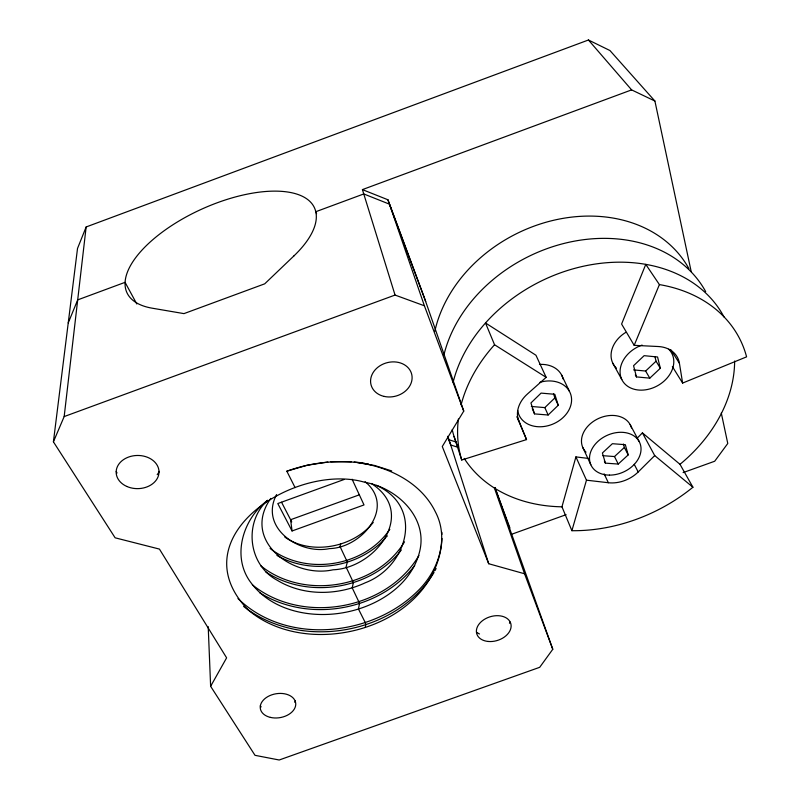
<?xml version="1.0" encoding="UTF-8"?>
<svg xmlns="http://www.w3.org/2000/svg" width="800" height="800" viewBox="0 0 800 800"><rect width="100%" height="100%" fill="white"/><g stroke="black" fill="none" stroke-linecap="round" stroke-linejoin="round"><path stroke-width="1.2" d="M442 538.49C437.2 626.34 310.35 662.83 248.16 609.91C178.11 537.27 296.07 461.71 365.14 482.39C396.55 487.79 427.88 516.98 419.75 551.07C411.6 585.36 377.27 606.48 344.47 612.49C311.52 618.66 272.45 611.19 251.3 583.17C231 557.12 242.81 518.76 267.67 500.25M494.97 487.48L552.78 649.27L539.7 667.31L279.2 760L255.01 755.32L210.63 686.31L226.62 657.84L159.44 549.09L115.13 537.81L53.41 441.83L64.17 416.57L86.15 226.96L588.45 40L609.94 50.53L654.9 101.03L691.2 271.65M53.41 441.83L77.52 248.44L86.15 226.96M365.34 627.13L365.78 624.41L365.21 622.47L358.45 609.01L359.54 603.3L352.21 587.84L353.39 582.52L346.07 566.99L347.34 562.05L340.01 546.46L340.76 543.93C353.31 540.04 365.04 532.81 373.23 522.44M637.35 437.98L642.41 432.88L680 464.32L692.92 487.23A152.04 116.72 -25.7 0 1 571.89 530.7L561.96 506.81L575.91 456.9L588.98 458.5M571.89 530.7L586.47 480.18L575.91 456.9M68.23 322.93L77.7 299.88L125.07 282.34L136.81 303.99M634.18 345.34L659.4 284.59L645.77 264.37L621.6 324.05L634.18 345.34L658.18 346.52A31.01 23.85 -28.7 0 1 679.43 363.31L682.62 383.07L746.59 356.85A152.04 116.72 -25.7 0 0 659.4 284.59M276.58 494.56C258.99 527.77 299.41 555 329.5 548.6C361.2 548 396.32 507.67 365.11 481.66M435.09 570.51L436.09 568.52M418.92 555.55C386.35 610.39 301.72 624.93 252.34 584.78M434.03 572.49C396.32 634.54 300.48 651.36 243.61 606.4M404.52 541.86C375.75 588.84 303.04 600.14 260.58 565.6M463.75 411.1L424.39 305.79L395.05 295.06L362.42 189.61L387.94 199.78L424.03 296.79L463.75 411.1L442.28 446.51L488.7 563.73L524.56 573.77L552.78 649.27M389.81 529.32C364.53 566.81 305.83 576.11 270.09 548.48M270.79 498.39C241.03 540.31 292.74 578.83 333.08 569.79C375.42 568.23 417.52 513.16 371.32 483.48M400.76 550.76L401.31 550.03M414.71 565.55C379.64 611.07 308.07 623.41 259.61 592.65M400.21 551.49C368.95 590 307.24 599.16 265.89 572M386.33 537.09L387.33 535.85M267.12 500.66C243.53 522.9 248.29 565.02 277.28 580.29C303.59 596.32 337.83 595.62 365.29 582.77C407.03 566.89 424.95 507.64 376.54 485.39M385.28 538.32C358.79 567.55 311.16 575.09 276.94 555.44M586.47 480.18L608.35 482.73A29.46 21.95 -24.7 0 0 638.19 471.98L654.71 455.59L642.41 432.88M531.35 406.47L544.84 407.6L554.86 397.93L553.49 393.56M548.13 415.01L558.25 405.28L554.81 394.3L541.08 393.1L530.92 402.97L534.53 413.89L548.13 415.01L544.84 407.6M633.61 369.9L645.63 371.04L656.05 361.21L654.95 356.72M649.8 378.15L660.33 368.26L657.57 356.99L644.13 355.67L633.56 365.71L636.47 376.91L649.8 378.15L645.63 371.04M602.91 455.69L614.5 456.55L624.36 447.45L623.41 444.06M618.23 464.06L628.19 454.91L625.34 444.7L612.39 443.7L602.4 452.99L605.39 463.13L618.23 464.06L614.5 456.55M546.15 377.34L494.55 344.75L485.5 322.97L535.96 355.25L546.15 377.34L527.39 394.03A30.62 23.95 -23.3 0 0 518.92 421.51L526.53 439.59L461.73 460.01L454.04 436.45A148.07 115.38 -26 0 1 452.23 429.67M362.42 189.61L631.62 89.89L654.9 101.03M64.17 416.57L395.05 295.06M344.07 479.5L277.79 503.55L292.06 530.97L364.01 504.93L352.09 479.21M359.39 494.81L290.6 519.72L292.06 530.97M512.29 534.03L566.11 514.68M683.1 472.6L714.69 461.24L727.77 443.48L721.29 413.02M295.1 487.62L286.83 471.2L307.03 465.26L327.8 462.03M340.76 543.93C322.36 549.56 300.84 548.47 284.8 537.06M330.77 461.79L351.33 461.76M354.21 461.99L359.91 462.6M286.83 471.2A119.6 89.14 -10.9 0 1 357.23 462.52L374.42 465.44L391.69 470.92M357.23 462.52C388.49 466.63 421.04 482.4 435.39 511.86C449.59 538.68 438.23 571.45 417.44 591.31C371.13 636.76 286.26 645.39 237.98 598.55M360.85 462.74L364.58 463.3M366.43 463.61L368.27 463.95M457.87 447.27L450.73 444.99L447.57 436.9M447.7 436.28L449.06 439.77L456.17 442.05M654.71 455.59L692.92 487.23M588.45 40L631.62 89.89M670.88 349.8L679.43 363.31M672.36 366.57L682.62 383.07M656.05 361.21L660.33 368.26M635.31 374.88L636.47 376.91M612.8 363.21L621.8 379.53M630.14 424.57L639.13 441.46M281.55 502.24L291.75 521.94M634.25 464.33L638.19 471.98M624.36 447.45L628.19 454.91M604.35 460.98L605.39 463.13M561.5 374.82L569.49 391.42M604.14 473.88L608.35 482.73M582.78 447.47L590.81 464.72M554.86 397.93L558.25 405.28M532.26 408.59L534.53 413.89M316.58 213.65L315.78 211.72L363.77 193.95L389.44 204.15L425.68 301.54M517.15 416.55L526.53 439.59M517.06 416.95L518.92 421.51M494.9 487.56L509.93 527.96M494.43 488.1L524.56 573.77M387.94 199.78L424.39 305.79M449.06 439.77L488.7 563.73M454.04 436.45L456.09 442.35A148.07 115.38 -26 0 0 458.4 447.79M441.86 532.3L441.97 534.36M208.21 626.62L210.63 686.31M734.64 361.01A148.07 115.38 -26 0 1 680 464.32M561.96 506.81A148.07 115.38 -26 0 1 464.21 458.4M453.1 382.36A148.07 115.38 -26 0 1 579.79 267.07A148.07 115.38 -26 0 1 724.01 316.98M461.73 460.01A152.04 116.72 -25.7 0 1 458.4 419M461.08 404.92A152.04 116.72 -25.7 0 1 494.55 344.75M443.8 355.42A143.4 113.67 -26.3 0 1 565.29 243.12A143.4 113.67 -26.3 0 1 705.67 291.6M434.81 331.34A139.02 111.96 -26.7 0 1 551.65 220.75A139.02 111.96 -26.7 0 1 688.9 268.64M159.29 471.37A22.98 17.86 -0.7 0 1 157.2 474.65M117.03 472.98A22.98 17.86 -0.7 0 1 116.23 471.5M295.42 700.93A19.21 13.07 -9.3 0 1 294.71 702.25M261.17 706.87A19.21 13.07 -9.3 0 1 260.29 705.89M509.93 621.88A19.1 13.37 -17.1 0 1 509.45 623.29M479.51 633.99A19.1 13.37 -17.1 0 1 476.92 632.39M586.02 452.17A26.32 19.92 -25 0 1 596.69 419.4A26.32 19.92 -25 0 1 631.51 427.96M539.46 364.45A27.33 21.69 -23.5 0 1 563.1 378.97M539.96 382.29A27.88 21.89 -23.3 0 1 571.27 396.44A27.88 21.89 -23.3 0 1 548.2 425.68A27.88 21.89 -23.3 0 1 517.72 410.48M616.46 368.18A27.67 21.6 -29.1 0 1 625.82 332.36M668.74 349.22A28.23 21.8 -28.8 0 1 659.26 384.73A28.23 21.8 -28.8 0 1 621.5 378.88A28.23 21.8 -28.8 0 1 642.09 345.09M293.92 255.91L264.72 283.83L183.96 313.62L152.29 308.21A102.92 45.25 -24.3 0 1 151.62 240.72A102.92 45.25 -24.3 0 1 284.56 191.62A102.92 45.25 -24.3 0 1 293.92 255.91M488.15 641.46A17.78 12.39 -17.1 0 0 510.8 623.57A17.78 12.39 -17.1 0 0 482.31 620.81A17.78 12.39 -17.1 0 0 488.15 641.46M270.37 717.39A17.89 12.1 -9.4 0 0 295.7 703.17A17.89 12.1 -9.4 0 0 267.92 696.56A17.89 12.1 -9.4 0 0 270.37 717.39M384.15 396.41A21 17.26 -15.2 0 0 411.81 374.75A21 17.26 -15.2 0 0 378.07 367.11A21 17.26 -15.2 0 0 384.15 396.41M126.82 486.45A21.41 16.58 -0.8 0 0 159 471.98A21.41 16.58 -0.8 0 0 126.94 457.72A21.41 16.58 -0.8 0 0 126.82 486.45M609.44 475.12A26.83 20.07 -24.8 0 0 639.93 443.15A26.83 20.07 -24.8 0 0 596.46 442.84A26.83 20.07 -24.8 0 0 609.44 475.12"/></g></svg>
